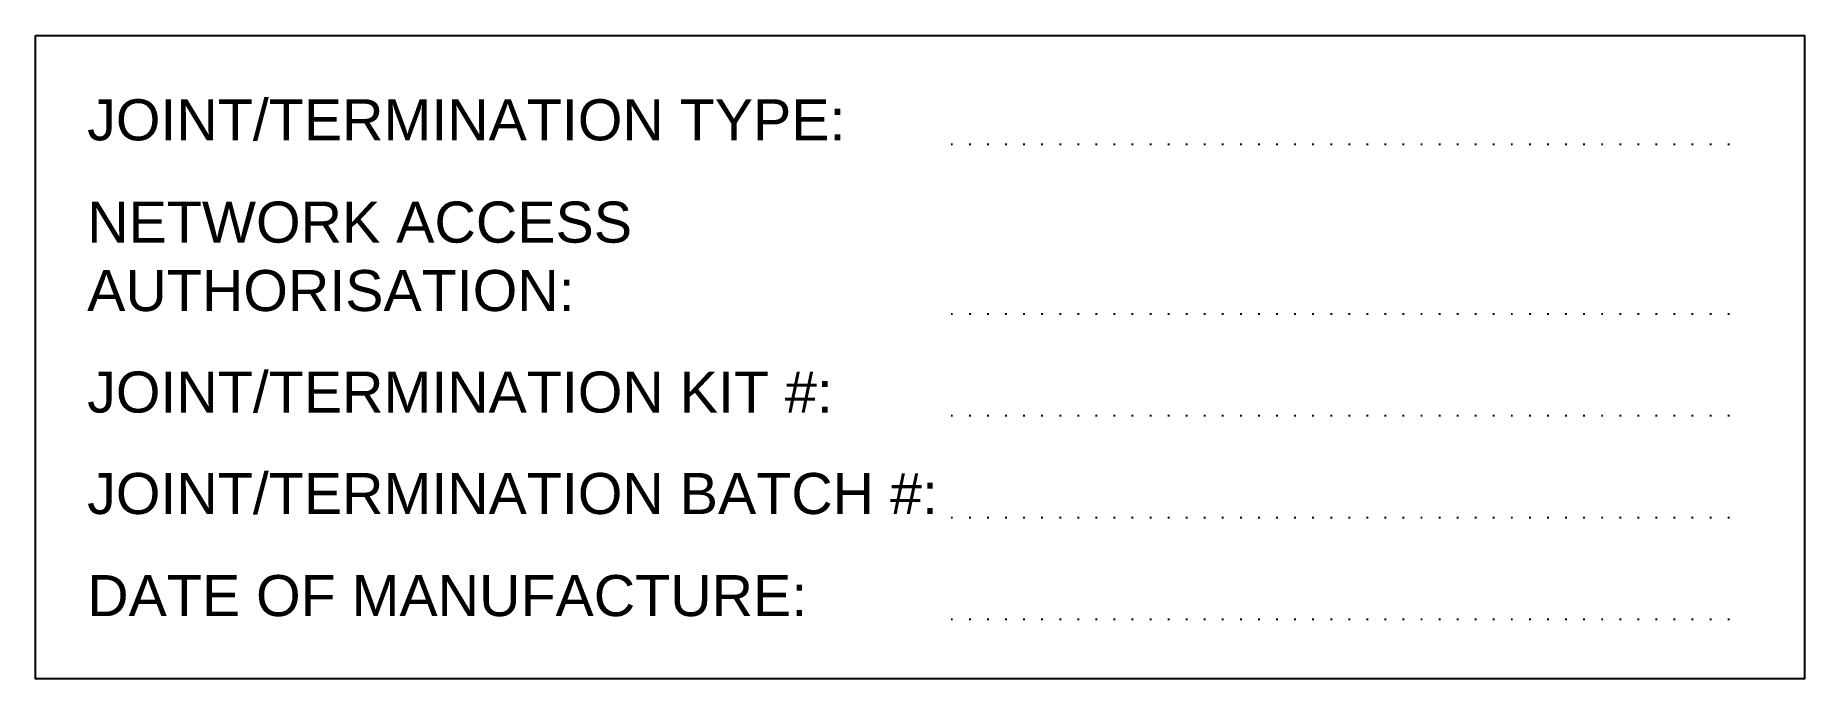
# Model space of a CAD drawing. Header units: metres. Extents: x 259014 to 259121, y 6174203 to 6174242.
import ezdxf
from ezdxf.enums import TextEntityAlignment as Align

# ---------------------------------------------------------------- set-up
doc = ezdxf.new("R2010")
doc.units = ezdxf.units.M
doc.linetypes.add('DOTX2', pattern=[0.5, 0, -0.5])
doc.layers.get('0').update_dxf_attribs({"color": 6})
doc.styles.add('ARIAL', font='arial.ttf', dxfattribs={"height": 2})

# ---------------------------------------------------------------- blocks, each defined once
blk = doc.blocks.new('JOINT TERMINATION STICKER')
at = {"color": 0, "linetype": 'DOTX2', "ltscale": 2}
for p, q in [((55.75, 32.56), (104.06, 32.56)), ((55.75, 22.22), (104.06, 22.22)), ((55.75, 16.03), (104.06, 16.03)), ((55.75, 9.81), (104.06, 9.81)), ((55.75, 3.62), (104.06, 3.62))]:
    blk.add_line(p, q, dxfattribs=at)
at = {"color": 0}
blk.add_lwpolyline([(0, 39.18), (107.73, 39.18), (107.73, 0), (0, 0)], close=True, dxfattribs=at)
at = {"color": 0, "char_height": 2.5, "width": 119.2652, "attachment_point": 1, "style": 'ARIAL'}
for s, insert in [('JOINT/TERMINATION TYPE:', (3.15, 35.29)), ('NETWORK ACCESS\\PAUTHORISATION:', (3.15, 29.06)), ('JOINT/TERMINATION KIT #:', (3.15, 18.71)), ('JOINT/TERMINATION BATCH #:', (3.15, 12.53)), ('\\PDATE OF MANUFACTURE:', (3.15, 10.48))]:
    blk.add_mtext(s, dxfattribs=dict(at, insert=insert))
at = {"color": 0, "style": 'ARIAL'}
for tag, p in [('JOINT/TERMINATION_TYPE', (55.75, 31.96)), ('NETWORK_ACCESS_AUTHORISATION', (55.75, 21.61)), ('JOINT/TERMINATION_KIT', (55.75, 15.43)), ('JOINT/TERMINATION_BATCH#', (55.75, 9.2)), ('DATE_OF_MANUFACTURE', (55.75, 3.1))]:
    blk.add_attdef(tag, text='', height=2.5, dxfattribs=at).set_placement(p, align=Align.BOTTOM_LEFT)

msp = doc.modelspace()

# ---------------------------------------------------------------- block references
at = {"color": 7, "lineweight": 5}
msp.add_blockref('JOINT TERMINATION STICKER', (259013.51, 6174202.94), dxfattribs=at)

doc.saveas('drawing.dxf')
